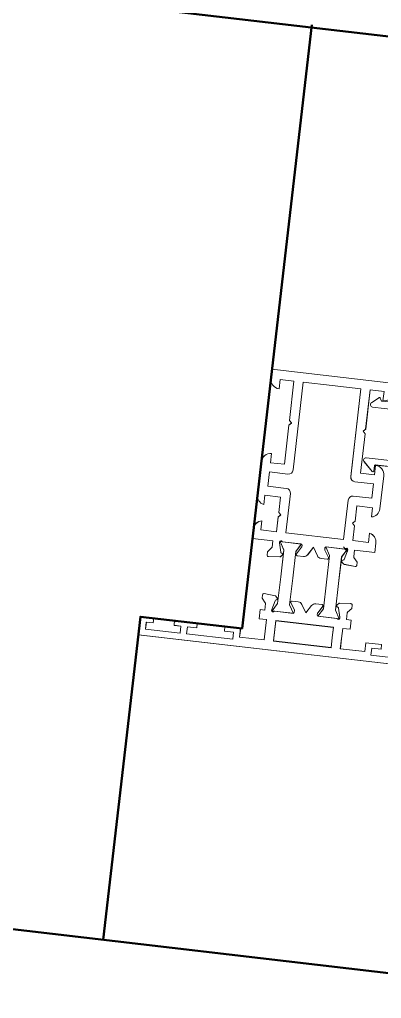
# Model space of a CAD drawing. Header units: millimetres. Extents: x 26282 to 30760, y 1404 to 4574.
# Drawn here: x 29456.6 to 29464.38, y 3469.46 to 3490.5 of the extents above; entities that cross this region are included whole.
import ezdxf

# ---------------------------------------------------------------- set-up
doc = ezdxf.new("R2010")
doc.units = ezdxf.units.MM
doc.header["$LTSCALE"] = 0.25
doc.layers.add('AB-DUV', color=4, linetype='Continuous', lineweight=50)
doc.layers.add('DOĞRAMA', color=30, linetype='Continuous', lineweight=20)

# ---------------------------------------------------------------- blocks, each defined once
blk = doc.blocks.new('CHD60E27', base_point=(-138.6, 7.85))
at = {"color": 1, "linetype": 'Continuous'}
for p, q in [((-80.6, 56.35), (-78.6, 56.35)), ((-115.729976, 50.516652), (-114.729976, 49.516652)), ((-115.729976, 50.516652), (-114.729976, 49.516652)), ((-78.6, 29.85), (-80.6, 29.85)), ((-137.2, 16.75), (-135.7, 16.75)), ((-135.7, 16.75), (-135.7, 15.25))]:
    blk.add_line(p, q, dxfattribs=at)
at = {"color": 40, "linetype": 'Continuous'}
for points in [[(-138.6, 7.85), (-138.6, 78.35), (-134.7, 78.35), (-134.7, 75.95, -0.414213), (-135.199999, 75.45), (-135.7, 75.45), (-135.7, 76.95), (-137.2, 76.95), (-137.2, 69.45), (-135.7, 69.45), (-135.7, 70.95), (-135.2, 70.95, -0.414213), (-134.699999, 70.45), (-134.7, 66.05), (-135.7, 66.05), (-135.7, 68.05), (-137.2, 68.05), (-137.2, 58.05), (-135.7, 58.05), (-135.7, 60.05), (-134.7, 60.05), (-134.7, 56.65), (-136.6, 56.65), (-136.6, 51.35), (-134.4, 51.35), (-132.2, 51.35), (-132.2, 52.95), (-130.2, 52.95), (-130.2, 51.95), (-128.790992, 51.95, 0.176327), (-128.630295, 52.008489), (-127.7, 52.789099), (-127, 52.789099, -0.43976), (-126.701142, 52.462953), (-126.911671, 50.056591, -0.176327), (-126.983943, 49.901604), (-127.323223, 49.562323, -0.577351), (-127.741481, 49.674394), (-127.772347, 49.789587, 0.267949), (-127.949124, 49.966363), (-129.9, 50.489099), (-130.1, 50.489099, 0.842899), (-130.2, 49.906257), (-130.2, 45.839099, 0.414213), (-129.949998, 45.589099), (-129.628806, 45.589099, 0.137838), (-129.498553, 45.625711), (-127.980252, 46.552487, -0.585341), (-127.6, 46.339099), (-127.6, 45.002615, -0.261351), (-128.07899, 44.149065), (-129.797634, 43.1), (-128.07899, 42.050935, -0.261351), (-127.6, 41.197385), (-127.6, 39.8609, -0.585341), (-127.980252, 39.647512), (-129.498554, 40.574288, 0.137838), (-129.628807, 40.6109), (-129.95, 40.6109, 0.414213), (-130.199999, 40.360899), (-130.2, 36.293743, 0.842899), (-130.1, 35.710901), (-129.9, 35.7109), (-127.949123, 36.233636, 0.267949), (-127.772347, 36.410413), (-127.741481, 36.525605, -0.577351), (-127.323223, 36.637676), (-126.983943, 36.298396, -0.176327), (-126.911671, 36.143409), (-126.701141, 33.737047, -0.43976), (-127, 33.4109), (-127.7, 33.4109), (-128.630295, 34.191511, 0.176327), (-128.790992, 34.25), (-130.2, 34.25), (-130.2, 33.25), (-132.2, 33.25), (-132.2, 34.85), (-136.6, 34.85), (-136.6, 29.55), (-134.7, 29.55), (-134.7, 26.15), (-135.7, 26.15), (-135.7, 28.15), (-137.2, 28.15), (-137.2, 18.15), (-135.7, 18.15), (-135.7, 20.15), (-134.7, 20.15), (-134.7, 15.75, -0.414213), (-135.199999, 15.25), (-135.7, 15.25), (-135.7, 16.75), (-137.2, 16.75), (-137.2, 9.25), (-135.7, 9.25), (-135.7, 10.75), (-135.2, 10.75, -0.414213), (-134.699999, 10.25), (-134.7, 7.85), (-138.6, 7.85)], [(-78.6, 56.35), (-78.6, 29.85), (-79.6, 29.85), (-80.6, 29.85, -0.414213), (-82.599999, 31.85), (-80.6, 31.85), (-80.6, 34.85), (-89.1, 34.85), (-89.6, 35.35), (-90.1, 34.85), (-98.6, 34.85), (-98.6, 31.85), (-96.6, 31.85, -0.414213), (-98.599999, 29.85), (-105.740408, 29.85, -0.356298), (-107.699999, 31.450001), (-105.7, 31.45), (-105.7, 34.85), (-109, 34.85), (-109.5, 35.35), (-110, 34.85), (-113.2, 34.85), (-113.2, 31.45), (-111.2, 31.45, -0.356298), (-113.159592, 29.85), (-115.2, 29.85), (-115.2, 34.25), (-116.609007, 34.25, 0.176327), (-116.769704, 34.191511), (-117.7, 33.4109), (-118.4, 33.4109, -0.43976), (-118.698859, 33.737047), (-118.488329, 36.143409, -0.176327), (-118.416057, 36.298397), (-118.076776, 36.637677, -0.577351), (-117.658519, 36.525604), (-117.627652, 36.410413, 0.267949), (-117.450876, 36.233636), (-115.5, 35.7109), (-115.3, 35.7109, 0.842899), (-115.2, 36.293744), (-115.2, 40.3609, 0.414213), (-115.45, 40.6109), (-115.771193, 40.6109, 0.137838), (-115.901446, 40.574288), (-117.419747, 39.647512, -0.585341), (-117.799999, 39.8609), (-117.8, 41.197384, -0.261351), (-117.32101, 42.050935), (-115.602366, 43.1), (-117.321009, 44.149064, -0.261351), (-117.8, 45.002615), (-117.8, 46.339099, -0.585341), (-117.419747, 46.552488), (-115.901445, 45.625712, 0.137838), (-115.771193, 45.5891), (-115.45, 45.589099, 0.414213), (-115.199999, 45.8391), (-115.2, 49.906257, 0.842899), (-115.3, 50.489099), (-115.5, 50.489099), (-117.450876, 49.966364, 0.267949), (-117.627653, 49.789587), (-117.658518, 49.674395, -0.577351), (-118.076776, 49.562322), (-118.416057, 49.901603, -0.176327), (-118.488329, 50.056591), (-118.698858, 52.462953, -0.43976), (-118.4, 52.789099), (-117.7, 52.789099), (-116.769704, 52.008489, 0.176327), (-116.609007, 51.95), (-115.2, 51.95), (-115.2, 56.35), (-113.159591, 56.35, -0.356297), (-111.199999, 54.75), (-113.2, 54.75), (-113.2, 51.35), (-110, 51.35), (-109.5, 50.85), (-109, 51.35), (-105.7, 51.35), (-105.7, 54.75), (-107.7, 54.75, -0.356297), (-105.740408, 56.35), (-98.6, 56.35, -0.414213), (-96.599999, 54.350001), (-98.6, 54.35), (-98.6, 51.35), (-90.1, 51.35), (-89.6, 50.85), (-89.1, 51.35), (-80.6, 51.35), (-80.6, 54.35), (-82.6, 54.35, -0.414213), (-80.6, 56.35), (-78.6, 56.35)], [(-80.6, 43.1), (-80.6, 49.35), (-99.6, 49.35, -0.414213), (-100.6, 50.35), (-100.6, 54.35), (-103.7, 54.35), (-103.7, 50.35, -0.414213), (-104.699999, 49.350001), (-113.2, 49.35), (-113.2, 36.85), (-104.7, 36.85, -0.414213), (-103.699999, 35.850001), (-103.7, 31.85), (-100.6, 31.85), (-100.6, 35.85, -0.414213), (-99.6, 36.85), (-80.6, 36.85), (-80.6, 43.1)]]:
    blk.add_lwpolyline(points, format="xyb", close=True, dxfattribs=at)
blk.add_lwpolyline([(-134.4, 49.35), (-136.6, 49.35), (-136.6, 36.85), (-132.2, 36.85), (-132.2, 49.35), (-134.4, 49.35)], close=True, dxfattribs=at)
at = {"color": 4, "linetype": 'Continuous'}
for points in [[(-130.210348, 45.762166), (-128.497348, 46.762166), (-122.710348, 46.762166), (-116.923348, 46.762166), (-115.210348, 45.762166), (-115.210348, 50.362166), (-116.910348, 49.362166), (-122.710348, 49.362166), (-128.510348, 49.362166), (-130.210348, 50.362166), (-130.210348, 45.762166)], [(-128.497348, 39.437833), (-130.210348, 40.437833), (-130.210348, 35.837833), (-128.510348, 36.837833), (-122.710348, 36.837833), (-116.910348, 36.837833), (-115.210348, 35.837833), (-115.210348, 40.437833), (-116.923348, 39.437833), (-122.710348, 39.437833), (-128.497348, 39.437833)]]:
    blk.add_lwpolyline(points, close=True, dxfattribs=at)
blk = doc.blocks.new('CHD10-3111', base_point=(3855.389827, -8975.811796))
at = {"color": 40, "linetype": 'Continuous'}
blk.add_lwpolyline([(3855.389827, -8949.111796), (3879.389827, -8949.111796), (3879.389827, -8971.111796), (3877.889827, -8971.111796), (3877.889827, -8970.611796), (3875.789827, -8970.611796, 0.414276), (3875.289827, -8971.111902), (3875.289827, -8973.411796), (3875.891113, -8973.764938, -0.44986), (3875.948899, -8974.058621), (3874.687602, -8975.51474, -0.717959), (3873.789827, -8975.211796), (3873.789827, -8970.111796, -0.414242), (3874.789923, -8969.111796), (3876.40713, -8969.111796, 0.409111), (3877.406977, -8968.129248), (3877.703866, -8951.120522, 0.419335), (3877.203942, -8950.611796), (3858.289827, -8950.611796, 0.414214), (3857.789827, -8951.111796), (3857.789827, -8954.510299, 0.096347), (3857.826278, -8954.697709), (3862.331086, -8965.847499, -0.096289), (3862.789827, -8968.20752), (3862.789827, -8975.311796, -0.679855), (3861.925103, -8975.653814), (3860.044019, -8973.648631, -0.65679), (3860.189935, -8973.311796), (3861.289827, -8973.311796, 0.414214), (3861.489827, -8973.111796), (3861.489827, -8968.20752, 0.096295), (3861.125704, -8966.334383), (3856.526235, -8954.950297, -0.096289), (3856.489827, -8954.762994), (3856.489827, -8952.011796), (3855.389827, -8952.011796), (3855.389827, -8949.111796)], format="xyb", close=True, dxfattribs=at)
blk = doc.blocks.new('A$C3DEF5641')
at = {"layer": 'DOĞRAMA', "color": 163, "rotation": 90}
for name, p in [('CHD60E27', (903.33, 51.92)), ('CHD10-3111', (859.53, 87.92))]:
    blk.add_blockref(name, p, dxfattribs=at)
blk = doc.blocks.new('A$C187D15ED')
at = {"layer": 'AB-DUV'}
for p, q in [((9988.726, 3274.113, 0), (9845.686, 3290.743, 0)), ((9988.726, 3274.113, 0), (9845.686, 3290.743, 0)), ((9986.416, 3254.247), (9843.707, 3270.839)), ((9986.416, 3254.247), (9843.707, 3270.839))]:
    blk.add_line(p, q, dxfattribs=at)
at = {"layer": 'AB-DUV', "elevation": -134.224}
blk.add_lwpolyline([(9892.458, 3285.364), (9890.96, 3272.386), (9888.775, 3272.638), (9887.974, 3265.692)], dxfattribs=at)
at = {"layer": 'DOĞRAMA', "color": 163, "xscale": -0.1, "yscale": 0.1, "zscale": 0.1, "rotation": 353.4193271623163}
blk.add_blockref('A$C3DEF5641', (9977.873, 3256.74, -134.224), dxfattribs=at)
blk.add_blockref('A$C3DEF5641', (9977.873, 3256.74, -134.224), dxfattribs=at)

msp = doc.modelspace()

# ---------------------------------------------------------------- block references
at = {"layer": 'AB-DUV', "ltscale": 100}
msp.add_blockref('A$C187D15ED', (19570.424, 205.028, 5.126), dxfattribs=at)

# ---------------------------------------------------------------- next in the draw order: linework, layer by layer
at = {"layer": 'DOĞRAMA', "color": 1, "linetype": 'Continuous'}
for p, q in [((29462.027, 3482.986, -129.098), (29462.004, 3482.787, -129.098)), ((29462.027, 3482.986, -129.098), (29462.004, 3482.787, -129.098)), ((29463.655, 3479.061, -129.098), (29463.567, 3479.172, -129.098)), ((29463.655, 3479.061, -129.098), (29463.567, 3479.172, -129.098)), ((29463.655, 3479.061, -129.098), (29463.567, 3479.172, -129.098)), ((29463.655, 3479.061, -129.098), (29463.567, 3479.172, -129.098)), ((29460.071, 3477.464, -129.098), (29459.922, 3477.481, -129.098)), ((29460.071, 3477.464, -129.098), (29459.922, 3477.481, -129.098)), ((29460.054, 3477.315, -129.098), (29460.071, 3477.464, -129.098)), ((29460.054, 3477.315, -129.098), (29460.071, 3477.464, -129.098))]:
    msp.add_line(p, q, dxfattribs=at)
at = {"layer": 'DOĞRAMA', "color": 40, "linetype": 'Continuous', "elevation": -129.098}
for points in [[(29464.66, 3482.682), (29462.027, 3482.986), (29462.016, 3482.887), (29462.004, 3482.787, 0.414213), (29462.18, 3482.566), (29462.203, 3482.764), (29462.501, 3482.73), (29462.404, 3481.886), (29462.448, 3481.83), (29462.392, 3481.786), (29462.295, 3480.942), (29461.997, 3480.976), (29462.02, 3481.175, 0.414213), (29461.798, 3480.999), (29461.716, 3480.29, 0.356298), (29461.853, 3480.077), (29461.876, 3480.276), (29462.213, 3480.237), (29462.176, 3479.909), (29462.219, 3479.853), (29462.164, 3479.809), (29462.127, 3479.492), (29461.79, 3479.531), (29461.813, 3479.729, 0.356298), (29461.631, 3479.553), (29461.608, 3479.35), (29462.045, 3479.3), (29462.029, 3479.16, -0.176327), (29462.021, 3479.145), (29461.933, 3479.061), (29461.925, 3478.992, 0.43976), (29461.954, 3478.958), (29462.195, 3478.951, 0.176327), (29462.212, 3478.957), (29462.249, 3478.987, 0.577351), (29462.243, 3479.029), (29462.232, 3479.034, -0.267949), (29462.216, 3479.053), (29462.187, 3479.253), (29462.189, 3479.273, -0.842899), (29462.248, 3479.276), (29462.652, 3479.23, -0.414213), (29462.674, 3479.202), (29462.67, 3479.17, -0.137838), (29462.665, 3479.158), (29462.556, 3479.017, 0.585341), (29462.572, 3478.977), (29462.705, 3478.962, 0.261351), (29462.796, 3479), (29462.919, 3479.158), (29463.004, 3478.976, 0.261351), (29463.083, 3478.918), (29463.216, 3478.903, 0.585341), (29463.242, 3478.938), (29463.167, 3479.1, -0.137838), (29463.165, 3479.113), (29463.168, 3479.145, -0.414213), (29463.196, 3479.167), (29463.6, 3479.12, -0.842899), (29463.657, 3479.104), (29463.655, 3479.084), (29463.58, 3478.896, -0.267949), (29463.561, 3478.881), (29463.549, 3478.879, 0.577351), (29463.533, 3478.839), (29463.563, 3478.801, 0.176327), (29463.577, 3478.792), (29463.814, 3478.743, 0.43976), (29463.85, 3478.769), (29463.858, 3478.839), (29463.791, 3478.94, -0.176327), (29463.787, 3478.957), (29463.803, 3479.097), (29464.24, 3479.047), (29464.264, 3479.249, 0.356297), (29464.127, 3479.462), (29464.104, 3479.264), (29463.767, 3479.302), (29463.803, 3479.62), (29463.759, 3479.676), (29463.815, 3479.72), (29463.853, 3480.048), (29464.19, 3480.009), (29464.167, 3479.81, 0.356297), (29464.349, 3479.986), (29464.431, 3480.696, 0.414213), (29464.255, 3480.917), (29464.232, 3480.718), (29463.934, 3480.753), (29464.031, 3481.597), (29463.987, 3481.653), (29464.043, 3481.697), (29464.14, 3482.541), (29464.438, 3482.507)], [(29464.66, 3482.682), (29462.027, 3482.986), (29462.016, 3482.887), (29462.004, 3482.787, 0.414213), (29462.18, 3482.566), (29462.203, 3482.764), (29462.501, 3482.73), (29462.404, 3481.886), (29462.448, 3481.83), (29462.392, 3481.786), (29462.295, 3480.942), (29461.997, 3480.976), (29462.02, 3481.175, 0.414213), (29461.798, 3480.999), (29461.716, 3480.29, 0.356298), (29461.853, 3480.077), (29461.876, 3480.276), (29462.213, 3480.237), (29462.176, 3479.909), (29462.219, 3479.853), (29462.164, 3479.809), (29462.127, 3479.492), (29461.79, 3479.531), (29461.813, 3479.729, 0.356298), (29461.631, 3479.553), (29461.608, 3479.35), (29462.045, 3479.3), (29462.029, 3479.16, -0.176327), (29462.021, 3479.145), (29461.933, 3479.061), (29461.925, 3478.992, 0.43976), (29461.954, 3478.958), (29462.195, 3478.951, 0.176327), (29462.212, 3478.957), (29462.249, 3478.987, 0.577351), (29462.243, 3479.029), (29462.232, 3479.034, -0.267949), (29462.216, 3479.053), (29462.187, 3479.253), (29462.189, 3479.273, -0.842899), (29462.248, 3479.276), (29462.652, 3479.23, -0.414213), (29462.674, 3479.202), (29462.67, 3479.17, -0.137838), (29462.665, 3479.158), (29462.556, 3479.017, 0.585341), (29462.572, 3478.977), (29462.705, 3478.962, 0.261351), (29462.796, 3479), (29462.919, 3479.158), (29463.004, 3478.976, 0.261351), (29463.083, 3478.918), (29463.216, 3478.903, 0.585341), (29463.242, 3478.938), (29463.167, 3479.1, -0.137838), (29463.165, 3479.113), (29463.168, 3479.145, -0.414213), (29463.196, 3479.167), (29463.6, 3479.12, -0.842899), (29463.657, 3479.104), (29463.655, 3479.084), (29463.58, 3478.896, -0.267949), (29463.561, 3478.881), (29463.549, 3478.879, 0.577351), (29463.533, 3478.839), (29463.563, 3478.801, 0.176327), (29463.577, 3478.792), (29463.814, 3478.743, 0.43976), (29463.85, 3478.769), (29463.858, 3478.839), (29463.791, 3478.94, -0.176327), (29463.787, 3478.957), (29463.803, 3479.097), (29464.24, 3479.047), (29464.264, 3479.249, 0.356297), (29464.127, 3479.462), (29464.104, 3479.264), (29463.767, 3479.302), (29463.803, 3479.62), (29463.759, 3479.676), (29463.815, 3479.72), (29463.853, 3480.048), (29464.19, 3480.009), (29464.167, 3479.81, 0.356297), (29464.349, 3479.986), (29464.431, 3480.696, 0.414213), (29464.255, 3480.917), (29464.232, 3480.718), (29463.934, 3480.753), (29464.031, 3481.597), (29463.987, 3481.653), (29464.043, 3481.697), (29464.14, 3482.541), (29464.438, 3482.507)], [(29464.384, 3482.301), (29464.356, 3482.365, 0.44986), (29464.328, 3482.374), (29464.169, 3482.266, 0.717959), (29464.188, 3482.173), (29464.695, 3482.115, 0.414242)], [(29464.384, 3482.301), (29464.356, 3482.365, 0.44986), (29464.328, 3482.374), (29464.169, 3482.266, 0.717959), (29464.188, 3482.173), (29464.695, 3482.115, 0.414242)], [(29464.758, 3481), (29464.052, 3481.081, 0.679855), (29464.008, 3480.999), (29464.186, 3480.79, 0.65679), (29464.221, 3480.8), (29464.234, 3480.91, -0.414214), (29464.256, 3480.927), (29464.743, 3480.871, -0.096295)], [(29464.758, 3481), (29464.052, 3481.081, 0.679855), (29464.008, 3480.999), (29464.186, 3480.79, 0.65679), (29464.221, 3480.8), (29464.234, 3480.91, -0.414214), (29464.256, 3480.927), (29464.743, 3480.871, -0.096295)], [(29465.151, 3476.727), (29464.157, 3476.842), (29464.174, 3476.991), (29464.373, 3476.968), (29464.384, 3477.067), (29464.047, 3477.106), (29464.025, 3476.917), (29463.498, 3476.978), (29463.524, 3477.196), (29463.549, 3477.415), (29463.708, 3477.397), (29463.731, 3477.595), (29463.631, 3477.607), (29463.647, 3477.747, -0.176327), (29463.655, 3477.762), (29463.743, 3477.846), (29463.751, 3477.915, 0.43976), (29463.722, 3477.949), (29463.481, 3477.955, 0.176327), (29463.465, 3477.95), (29463.427, 3477.92, 0.577351), (29463.433, 3477.877), (29463.445, 3477.873, -0.267949), (29463.46, 3477.853), (29463.49, 3477.653), (29463.487, 3477.633, -0.842899), (29463.428, 3477.63), (29463.024, 3477.677, -0.414213), (29463.002, 3477.705), (29463.006, 3477.736, -0.137838), (29463.011, 3477.749), (29463.121, 3477.889, 0.585341), (29463.104, 3477.929), (29462.971, 3477.945, 0.261351), (29462.881, 3477.907), (29462.757, 3477.748), (29462.672, 3477.931, 0.261351), (29462.593, 3477.988), (29462.46, 3478.004, 0.585341), (29462.435, 3477.968), (29462.509, 3477.807, -0.137838), (29462.511, 3477.794), (29462.508, 3477.762, -0.414213), (29462.48, 3477.74), (29462.076, 3477.786, -0.842899), (29462.019, 3477.803), (29462.022, 3477.823), (29462.096, 3478.011, -0.267949), (29462.115, 3478.026), (29462.127, 3478.028, 0.577351), (29462.143, 3478.068), (29462.113, 3478.106, 0.176327), (29462.099, 3478.115), (29461.862, 3478.163, 0.43976), (29461.826, 3478.137), (29461.818, 3478.068), (29461.885, 3477.966, -0.176327), (29461.889, 3477.95), (29461.873, 3477.81), (29461.774, 3477.821), (29461.751, 3477.622), (29461.91, 3477.604), (29461.859, 3477.167), (29461.333, 3477.228), (29461.355, 3477.416), (29461.017, 3477.455), (29461.005, 3477.356), (29461.204, 3477.333), (29461.187, 3477.184), (29460.193, 3477.299), (29460.211, 3477.448), (29460.409, 3477.425), (29460.421, 3477.524), (29459.984, 3477.575, 0.414213), (29459.928, 3477.531), (29459.922, 3477.481), (29460.071, 3477.464), (29460.054, 3477.315), (29459.309, 3477.401), (29459.326, 3477.55), (29459.475, 3477.533), (29459.481, 3477.582, 0.414213), (29459.437, 3477.638), (29459.199, 3477.665), (29459.154, 3477.278), (29459.154, 3477.278), (29466.158, 3476.47)], [(29465.151, 3476.727), (29464.157, 3476.842), (29464.174, 3476.991), (29464.373, 3476.968), (29464.384, 3477.067), (29464.047, 3477.106), (29464.025, 3476.917), (29463.498, 3476.978), (29463.524, 3477.196), (29463.549, 3477.415), (29463.708, 3477.397), (29463.731, 3477.595), (29463.631, 3477.607), (29463.647, 3477.747, -0.176327), (29463.655, 3477.762), (29463.743, 3477.846), (29463.751, 3477.915, 0.43976), (29463.722, 3477.949), (29463.481, 3477.955, 0.176327), (29463.465, 3477.95), (29463.427, 3477.92, 0.577351), (29463.433, 3477.877), (29463.445, 3477.873, -0.267949), (29463.46, 3477.853), (29463.49, 3477.653), (29463.487, 3477.633, -0.842899), (29463.428, 3477.63), (29463.024, 3477.677, -0.414213), (29463.002, 3477.705), (29463.006, 3477.736, -0.137838), (29463.011, 3477.749), (29463.121, 3477.889, 0.585341), (29463.104, 3477.929), (29462.971, 3477.945, 0.261351), (29462.881, 3477.907), (29462.757, 3477.748), (29462.672, 3477.931, 0.261351), (29462.593, 3477.988), (29462.46, 3478.004, 0.585341), (29462.435, 3477.968), (29462.509, 3477.807, -0.137838), (29462.511, 3477.794), (29462.508, 3477.762, -0.414213), (29462.48, 3477.74), (29462.076, 3477.786, -0.842899), (29462.019, 3477.803), (29462.022, 3477.823), (29462.096, 3478.011, -0.267949), (29462.115, 3478.026), (29462.127, 3478.028, 0.577351), (29462.143, 3478.068), (29462.113, 3478.106, 0.176327), (29462.099, 3478.115), (29461.862, 3478.163, 0.43976), (29461.826, 3478.137), (29461.818, 3478.068), (29461.885, 3477.966, -0.176327), (29461.889, 3477.95), (29461.873, 3477.81), (29461.774, 3477.821), (29461.751, 3477.622), (29461.91, 3477.604), (29461.859, 3477.167), (29461.333, 3477.228), (29461.355, 3477.416), (29461.017, 3477.455), (29461.005, 3477.356), (29461.204, 3477.333), (29461.187, 3477.184), (29460.193, 3477.299), (29460.211, 3477.448), (29460.409, 3477.425), (29460.421, 3477.524), (29459.984, 3477.575, 0.414213), (29459.928, 3477.531), (29459.922, 3477.481), (29460.071, 3477.464), (29460.054, 3477.315), (29459.309, 3477.401), (29459.326, 3477.55), (29459.475, 3477.533), (29459.481, 3477.582, 0.414213), (29459.437, 3477.638), (29459.199, 3477.665), (29459.154, 3477.278), (29459.154, 3477.278), (29466.158, 3476.47)]]:
    msp.add_lwpolyline(points, format="xyb", dxfattribs=at)
msp.add_lwpolyline([(29463.321, 3482.636), (29463.941, 3482.564), (29463.724, 3480.676, 0.414213), (29463.812, 3480.566), (29464.209, 3480.52), (29464.173, 3480.212), (29463.776, 3480.258, 0.414213), (29463.665, 3480.17), (29463.568, 3479.325), (29462.326, 3479.469), (29462.424, 3480.313, 0.414213), (29462.336, 3480.424), (29461.938, 3480.47), (29461.974, 3480.778), (29462.371, 3480.732, 0.414213), (29462.482, 3480.82), (29462.7, 3482.707), (29463.321, 3482.636)], format="xyb", close=True, dxfattribs=at)
msp.add_lwpolyline([(29463.321, 3482.636), (29463.941, 3482.564), (29463.724, 3480.676, 0.414213), (29463.812, 3480.566), (29464.209, 3480.52), (29464.173, 3480.212), (29463.776, 3480.258, 0.414213), (29463.665, 3480.17), (29463.568, 3479.325), (29462.326, 3479.469), (29462.424, 3480.313, 0.414213), (29462.336, 3480.424), (29461.938, 3480.47), (29461.974, 3480.778), (29462.371, 3480.732, 0.414213), (29462.482, 3480.82), (29462.7, 3482.707), (29463.321, 3482.636)], format="xyb", close=True, dxfattribs=at)
at = {"layer": 'DOĞRAMA', "color": 4, "linetype": 'Continuous', "elevation": -129.098}
for points in [[(29462.408, 3477.919), (29462.488, 3477.738), (29462.031, 3477.79), (29462.149, 3477.948), (29462.216, 3478.524), (29462.282, 3479.1), (29462.203, 3479.281), (29462.659, 3479.228), (29462.541, 3479.069), (29462.474, 3478.494), (29462.408, 3477.919)], [(29462.408, 3477.919), (29462.488, 3477.738), (29462.031, 3477.79), (29462.149, 3477.948), (29462.216, 3478.524), (29462.282, 3479.1), (29462.203, 3479.281), (29462.659, 3479.228), (29462.541, 3479.069), (29462.474, 3478.494), (29462.408, 3477.919)], [(29463.017, 3477.677), (29463.135, 3477.835), (29463.202, 3478.41), (29463.268, 3478.985), (29463.188, 3479.167), (29463.645, 3479.114), (29463.527, 3478.957), (29463.46, 3478.381), (29463.394, 3477.804), (29463.473, 3477.624), (29463.017, 3477.677)], [(29463.017, 3477.677), (29463.135, 3477.835), (29463.202, 3478.41), (29463.268, 3478.985), (29463.188, 3479.167), (29463.645, 3479.114), (29463.527, 3478.957), (29463.46, 3478.381), (29463.394, 3477.804), (29463.473, 3477.624), (29463.017, 3477.677)]]:
    msp.add_lwpolyline(points, close=True, dxfattribs=at)
at = {"layer": 'DOĞRAMA', "color": 40, "linetype": 'Continuous', "elevation": -129.098}
msp.add_lwpolyline([(29463.325, 3477.219), (29463.3, 3477.001), (29462.058, 3477.144), (29462.108, 3477.581), (29463.35, 3477.438), (29463.325, 3477.219)], close=True, dxfattribs=at)
msp.add_lwpolyline([(29463.325, 3477.219), (29463.3, 3477.001), (29462.058, 3477.144), (29462.108, 3477.581), (29463.35, 3477.438), (29463.325, 3477.219)], close=True, dxfattribs=at)

doc.saveas('drawing.dxf')
